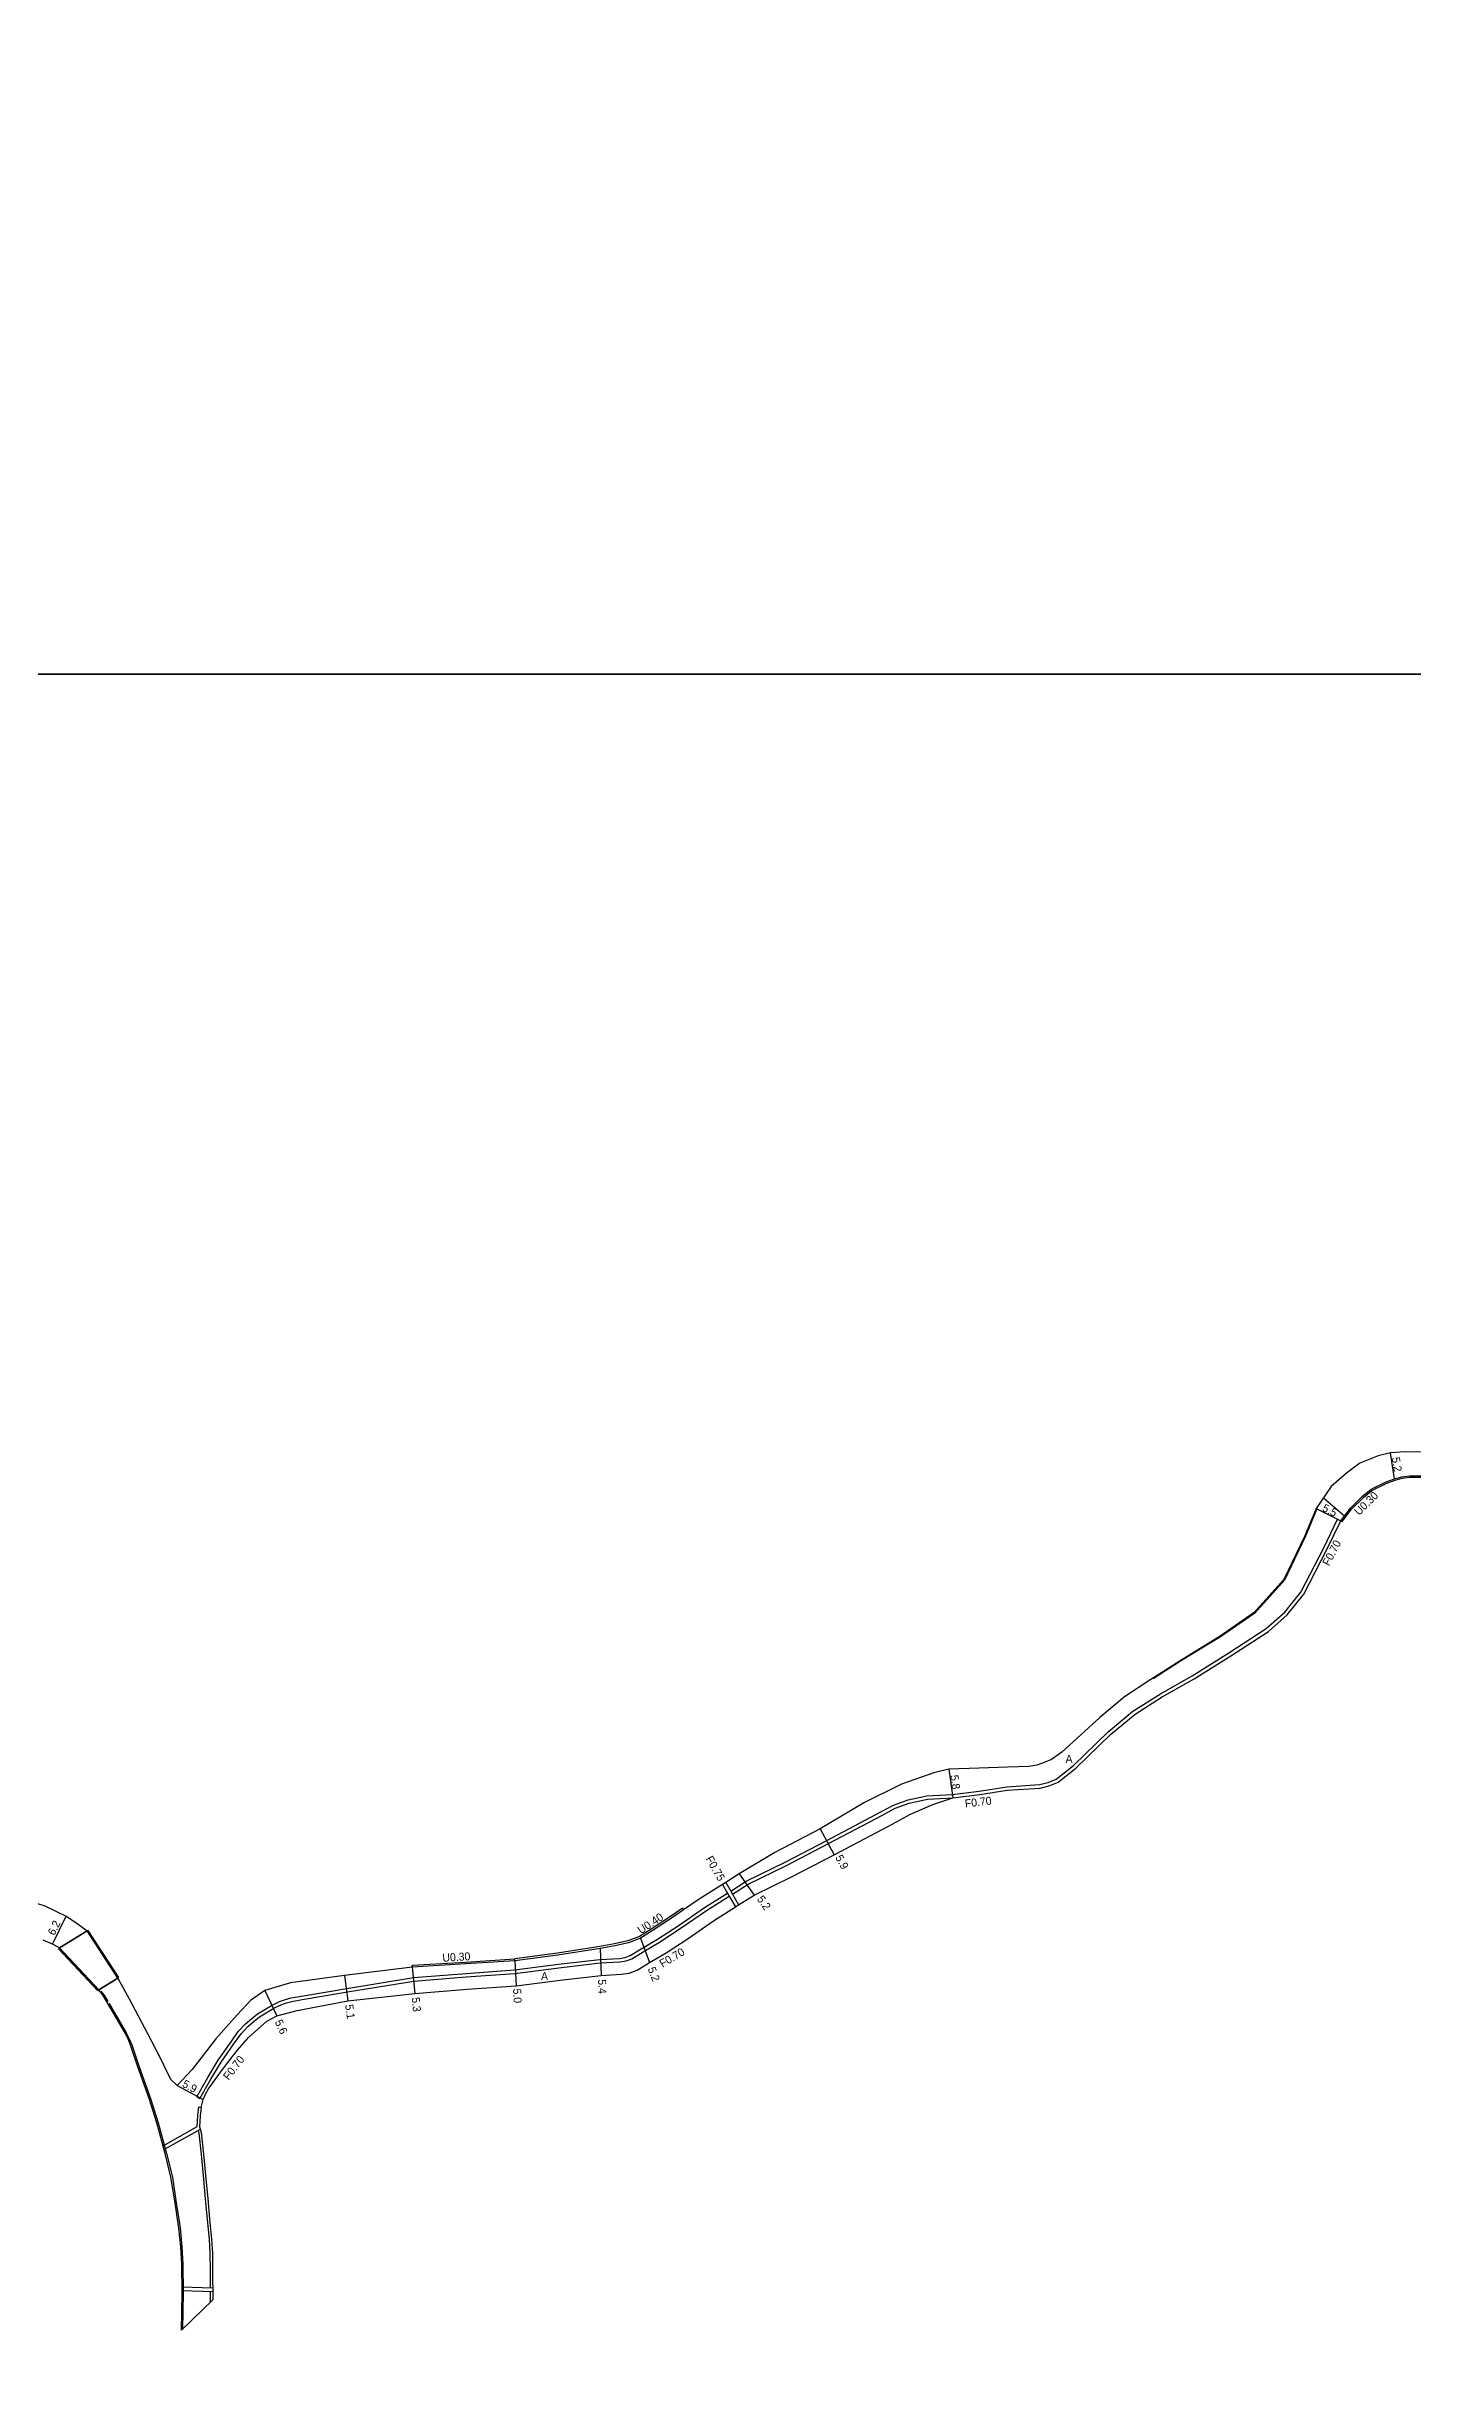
# Model space of a CAD drawing. Header units: metres. Extents: x -24000 to -20000, y -114000 to -111000.
# Drawn here: x -22321.3 to -22048.1, y -111938.4 to -111474.5 of the extents above; entities that cross this region are included whole.
import ezdxf

# ---------------------------------------------------------------- set-up
doc = ezdxf.new("R2010")
doc.units = ezdxf.units.M
doc.header["$LTSCALE"] = 2.5
for name, color, linetype in [('側溝・桝', 7, 'Continuous'), ('図郭', 7, 'Continuous'), ('幅員', 7, 'Continuous'), ('歩道・分離帯・安全施設', 7, 'Continuous'), ('舗装', 7, 'Continuous'), ('道路', 7, 'Continuous')]:
    doc.layers.add(name, color=color, linetype=linetype)
doc.styles.get("Standard").update_dxf_attribs({"font": ''})
doc.styles.get('Standard').set_extended_font_data('@MS PGothic')

msp = doc.modelspace()

# ---------------------------------------------------------------- linework, layer by layer
at = {"layer": '側溝・桝'}
for points in [[(-22062.19, -111769.42), (-22060.27, -111766.92), (-22057.87, -111764.59), (-22056.2, -111763.2), (-22053.25, -111761.76), (-22051.57, -111761.13), (-22050.14, -111760.75), (-22048.68, -111760.56), (-22046.23, -111760.57), (-22043.62, -111760.79), (-22041.14, -111761.34), (-22035.39, -111763.85), (-22029.47, -111767.37), (-22025.17, -111768.68), (-22020.56, -111769.77), (-22012.99, -111770.78), (-22003.11, -111771.68), (-21990.62, -111775.1), (-21982.26, -111776.92)], [(-22140.16, -111823.98), (-22134.74, -111823.33), (-22129.24, -111822.47), (-22122.7, -111822.01), (-22120.98, -111821.61), (-22119.33, -111820.95), (-22115.89, -111818.19), (-22108.95, -111811.48), (-22104.01, -111807.35), (-22098.49, -111803.86), (-22092.13, -111800.27), (-22084.81, -111795.67), (-22077.33, -111790.83), (-22073.65, -111787.57), (-22070.41, -111783.53), (-22065.85, -111774.69), (-22063.08, -111768.96)], [(-22063.08, -111768.96), (-22062.45, -111769.27)], [(-22062.45, -111769.27), (-22062.19, -111769.42)], [(-22184.45, -111843.31), (-22181.33, -111841.35), (-22173.58, -111837.55), (-22165.22, -111833.2), (-22154.4, -111827.49), (-22151.86, -111826.12), (-22148.99, -111825.09), (-22145.21, -111824.24), (-22140.16, -111823.98)], [(-22184.11, -111843.92), (-22180.99, -111841.96), (-22173.26, -111838.18), (-22164.9, -111833.82), (-22154.07, -111828.1), (-22151.57, -111826.76), (-22148.79, -111825.76), (-22145.12, -111824.93), (-22140.01, -111824.67)], [(-22291.25, -111884.42), (-22289, -111880.58), (-22286.98, -111877.13), (-22284.38, -111873.42), (-22282.93, -111871.41), (-22281.52, -111869.85), (-22280.21, -111868.81), (-22279.1, -111867.86), (-22276.16, -111866.09), (-22274.69, -111865.4), (-22273.52, -111864.97), (-22272.39, -111864.68), (-22270.31, -111864.29), (-22261.23, -111862.79), (-22247.92, -111860.61), (-22237.39, -111859.76), (-22227.68, -111859.06), (-22218.39, -111857.88), (-22210.64, -111856.98), (-22206.72, -111856.77), (-22205.56, -111856.58), (-22204.56, -111856.22), (-22202.33, -111854.87), (-22199.07, -111852.95), (-22194.75, -111850.11), (-22189.68, -111846.59), (-22185.09, -111843.71)], [(-22186.08, -111841.97), (-22185.09, -111843.71), (-22184.74, -111844.32), (-22183.51, -111846.49)], [(-22185.44, -111841.57), (-22184.45, -111843.31), (-22184.11, -111843.92), (-22182.87, -111846.09)], [(-22290.65, -111884.77), (-22288.4, -111880.93), (-22286.39, -111877.5), (-22283.81, -111873.82), (-22282.39, -111871.85), (-22281.04, -111870.36), (-22279.77, -111869.35), (-22278.69, -111868.43), (-22275.83, -111866.7), (-22274.42, -111866.04), (-22273.32, -111865.64), (-22272.24, -111865.36), (-22270.18, -111864.98), (-22261.12, -111863.48), (-22247.83, -111861.3), (-22237.33, -111860.46), (-22227.61, -111859.76), (-22218.3, -111858.57), (-22210.58, -111857.68), (-22206.64, -111857.46), (-22205.38, -111857.26), (-22204.25, -111856.85), (-22201.97, -111855.47), (-22198.7, -111853.54), (-22194.36, -111850.69), (-22189.29, -111847.17), (-22184.74, -111844.32)], [(-22194.1, -111846.73), (-22196.1, -111848.12), (-22200.35, -111850.91), (-22202.7, -111852.39), (-22205, -111853.25), (-22207.72, -111853.86), (-22210.63, -111854.38), (-22219.09, -111855.7), (-22227.64, -111856.85)], [(-22194.1, -111846.73), (-22193.87, -111847.06)], [(-22227.63, -111856.95), (-22237.48, -111857.56), (-22248.17, -111858.22)], [(-22227.63, -111856.95), (-22227.64, -111856.85)], [(-22227.6, -111857.25), (-22227.63, -111856.95)], [(-22248.14, -111858.52), (-22248.17, -111858.22)], [(-22291.25, -111884.42), (-22290.65, -111884.77)], [(-22297.98, -111894.23), (-22291.16, -111890.4), (-22291.03, -111888.15), (-22290.82, -111886.45)], [(-22290.82, -111886.45), (-22290.33, -111886.57)], [(-22290.55, -111890.96), (-22297.76, -111895.01)], [(-22290.97, -111891.2), (-22290.83, -111891.69), (-22290.35, -111895.98), (-22289.9, -111900.9), (-22289.53, -111904.84), (-22289.18, -111908.96), (-22288.77, -111912.93), (-22288.6, -111915.7), (-22288.56, -111919.26), (-22288.55, -111922.64)], [(-22294.2, -111922.44), (-22288.07, -111922.65)], [(-22294.19, -111923.18), (-22288.07, -111923.39)], [(-22288.54, -111923.38), (-22288.53, -111925.5)]]:
    msp.add_lwpolyline(points, dxfattribs=at)
at = {"layer": '図郭'}
for points in [[(-22400, -111000), (-21600, -111000), (-21600, -111600), (-22400, -111600)], [(-22400, -111600), (-21600, -111600), (-21600, -112200), (-22400, -112200)]]:
    msp.add_lwpolyline(points, close=True, dxfattribs=at)
at = {"layer": '幅員'}
for points in [[(-22051.67, -111760.85), (-22052.48, -111755.71)], [(-22067.38, -111766.82), (-22062.45, -111769.27)], [(-22140.81, -111818.93), (-22140.01, -111824.67)], [(-22166.56, -111830.86), (-22163.74, -111836.04)], [(-22182.74, -111839.88), (-22179.77, -111844.15)], [(-22320.12, -111853.9), (-22317.37, -111848.34)], [(-22202.52, -111852.75), (-22200.69, -111857.61)], [(-22227.6, -111857.25), (-22227.36, -111862.24)], [(-22210.56, -111854.77), (-22210.37, -111860.17)], [(-22261.71, -111860.2), (-22261.02, -111865.25)], [(-22248.14, -111858.52), (-22247.6, -111863.79)], [(-22277.64, -111863.16), (-22275.24, -111868.22)], [(-22295.17, -111882.18), (-22289.98, -111884.99)]]:
    msp.add_lwpolyline(points, dxfattribs=at)
at = {"layer": '歩道・分離帯・安全施設'}
for points in [[(-22067.24, -111766.89), (-22067.24, -111766.89), (-22069.46, -111772.33), (-22073.68, -111781.12), (-22079.65, -111787.72), (-22086.51, -111792.47), (-22094.49, -111797.37), (-22099.98, -111800.9)], [(-22306.98, -111860.58), (-22313.07, -111851.3)], [(-22318.71, -111854.94), (-22311.09, -111863.09)], [(-22310.42, -111863.31), (-22309.79, -111864.15), (-22309.02, -111865.41)], [(-22308.78, -111865.71), (-22307.74, -111867.5), (-22305.33, -111871.68), (-22304.69, -111873.01), (-22304.25, -111874.07), (-22302.75, -111878.43), (-22300.51, -111884.75), (-22298.97, -111889.62), (-22297.29, -111895.78), (-22296.12, -111900.54), (-22295.41, -111905.2), (-22294.58, -111910.67), (-22294.24, -111914.42), (-22294.04, -111917.92), (-22293.96, -111923.54), (-22294.12, -111930.94)]]:
    msp.add_lwpolyline(points, dxfattribs=at)
at = {"layer": '舗装'}
for points in [[(-22065.91, -111764.71), (-22061.69, -111768.28)], [(-22313.18, -111851.27), (-22318.71, -111854.66)], [(-22310.85, -111863.08), (-22307.02, -111860.69)]]:
    msp.add_lwpolyline(points, dxfattribs=at)
at = {"layer": '道路'}
for points in [[(-22045.96, -111755.55), (-22049.59, -111755.49), (-22052.48, -111755.71), (-22054.94, -111756.26), (-22058.62, -111757.77), (-22061.28, -111759.73), (-22064.33, -111762.44), (-22067.38, -111766.82), (-22069.6, -111772.27), (-22073.81, -111781.04), (-22079.75, -111787.61), (-22086.59, -111792.35), (-22094.57, -111797.24), (-22100.42, -111801), (-22105.67, -111804.46), (-22110.61, -111808.61), (-22118.22, -111815.54), (-22120.27, -111816.98), (-22122.06, -111817.76), (-22123.22, -111818.14), (-22124.85, -111818.43), (-22129.07, -111818.53), (-22134.75, -111818.73), (-22140.81, -111818.93), (-22143.85, -111819.67), (-22150.3, -111821.91), (-22157.67, -111825.59), (-22166.56, -111830.86), (-22175.6, -111835.59), (-22182.74, -111839.88), (-22185.44, -111841.57), (-22186.08, -111841.97), (-22190.78, -111844.92), (-22193.87, -111847.06), (-22195.87, -111848.45), (-22200.13, -111851.25), (-22202.52, -111852.75), (-22204.88, -111853.64), (-22207.65, -111854.25), (-22210.56, -111854.77), (-22219.03, -111856.1), (-22227.6, -111857.25), (-22237.46, -111857.86), (-22248.14, -111858.52), (-22261.71, -111860.2), (-22272.48, -111861.66), (-22277.64, -111863.16), (-22280.5, -111865.22), (-22283.19, -111868.06), (-22287.44, -111872.88), (-22292.16, -111878.98), (-22295.17, -111882.18)], [(-22290.33, -111886.57), (-22289.98, -111884.99), (-22289.5, -111883.93), (-22288.9, -111882.88), (-22286.86, -111879.98), (-22284.8, -111877.32), (-22283.11, -111875.1), (-22280.91, -111872.56), (-22277.25, -111869.33), (-22275.24, -111868.22), (-22271.16, -111867.2), (-22261.02, -111865.25), (-22247.6, -111863.79), (-22237.14, -111862.95), (-22227.36, -111862.24), (-22218, -111861.05), (-22210.37, -111860.17), (-22206.37, -111859.95), (-22204.75, -111859.69), (-22203.17, -111859.12), (-22200.69, -111857.61), (-22197.38, -111855.66), (-22192.96, -111852.76), (-22187.91, -111849.26), (-22183.51, -111846.49), (-22182.87, -111846.09), (-22179.77, -111844.15), (-22172.13, -111840.41), (-22163.74, -111836.04), (-22152.89, -111830.31), (-22148.5, -111827.94), (-22144.05, -111825.98), (-22140.01, -111824.67), (-22134.65, -111824.02), (-22129.16, -111823.16), (-22122.59, -111822.7), (-22120.77, -111822.28), (-22118.97, -111821.56), (-22115.43, -111818.72), (-22108.48, -111812.01), (-22103.59, -111807.92), (-22098.13, -111804.46), (-22091.77, -111800.87), (-22084.43, -111796.26), (-22076.91, -111791.39), (-22073.14, -111788.05), (-22069.82, -111783.92), (-22065.22, -111775.01), (-22062.45, -111769.27), (-22060.49, -111766.72), (-22058.07, -111764.36), (-22056.37, -111762.94), (-22053.37, -111761.48), (-22051.67, -111760.85), (-22050.2, -111760.46), (-22048.69, -111760.26), (-22046.22, -111760.27)], [(-22345.88, -111839.54), (-22338.95, -111841.32), (-22334.05, -111842.54), (-22331.51, -111843.2), (-22330.34, -111843.49), (-22327.3, -111844.43), (-22323.29, -111845.71), (-22321.64, -111846.24), (-22317.21, -111848.42), (-22314.94, -111849.94), (-22313.18, -111851.27), (-22307.02, -111860.69)], [(-22294.32, -111931.13), (-22294.2, -111927.59), (-22294.18, -111923.57), (-22294.25, -111917.94), (-22294.46, -111914.42), (-22294.83, -111910.69), (-22295.64, -111905.25), (-22296.41, -111900.54), (-22297.54, -111895.79), (-22299.24, -111889.66), (-22300.77, -111884.78), (-22303.01, -111878.47), (-22304.49, -111874.09), (-22304.89, -111873.04), (-22305.5, -111871.76), (-22307.99, -111867.6), (-22309.99, -111864.22), (-22310.85, -111863.08), (-22318.71, -111854.66), (-22320.12, -111853.9), (-22321.95, -111853.1)], [(-22307.02, -111860.69), (-22304.75, -111864.85), (-22301.1, -111871.81), (-22298.52, -111876.78), (-22297.87, -111878.02), (-22296.99, -111879.97), (-22296.46, -111880.98), (-22295.17, -111882.18)], [(-22290.33, -111886.57), (-22290.56, -111888.26), (-22290.68, -111890.47), (-22290.36, -111891.6), (-22289.88, -111895.94), (-22289.43, -111900.85), (-22289.05, -111904.79), (-22288.71, -111908.92), (-22288.3, -111912.89), (-22288.12, -111915.68), (-22288.09, -111919.26), (-22288.06, -111925.04)], [(-22294.32, -111931.13), (-22288.06, -111925.04)]]:
    msp.add_lwpolyline(points, dxfattribs=at)
for points in [[(-22313.18, -111851.27), (-22307.02, -111860.69), (-22310.85, -111863.08), (-22318.71, -111854.66)], [(-22313.04, -111851.18), (-22306.88, -111860.6), (-22307.02, -111860.69), (-22313.18, -111851.27)], [(-22311.06, -111863.28), (-22318.92, -111854.86), (-22318.71, -111854.66), (-22310.85, -111863.08)]]:
    msp.add_lwpolyline(points, close=True, dxfattribs=at)

# ---------------------------------------------------------------- texts
at = {"layer": '側溝・桝'}
for s, rotation, p in [('U0.30', 44.2208, (-22058.8, -111768.31)), ('F0.70', 62.7219, (-22064.76, -111778.43)), ('F0.70', 6.892, (-22137.52, -111826.62)), ('F0.75', 299.6574, (-22189.53, -111836.85)), ('U0.40', 33.3384, (-22202.41, -111851.97)), ('U0.30', 3.5126, (-22242.06, -111857.46)), ('F0.70', 30.5363, (-22198.1, -111858.66)), ('F0.70', 52.2351, (-22284.86, -111881.24))]:
    msp.add_text(s, height=1.6, rotation=rotation, dxfattribs=at).set_placement(p)
at = {"layer": '幅員'}
for s, rotation, p in [('5.2', 279.0313, (-22052.23, -111756.68)), ('5.5', 333.5985, (-22066.3, -111767.24)), ('5.8', 278.0129, (-22140.53, -111820.2)), ('5.9', 298.566, (-22163.59, -111836.59)), ('5.2', 304.7842, (-22179.29, -111844.9)), ('6.2', 64, (-22319.7, -111852.31)), ('5.4', 272.0599, (-22210.99, -111860.97)), ('5.2', 290.6387, (-22201.08, -111858.83)), ('5.1', 277.7384, (-22261.56, -111866.08)), ('5.3', 275.891, (-22248.26, -111864.62)), ('5.0', 272.7507, (-22227.98, -111862.83)), ('5.6', 295.3084, (-22275.69, -111869.47)), ('5.9', 331.5573, (-22294.3, -111882.35))]:
    msp.add_text(s, height=1.6, rotation=rotation, dxfattribs=at).set_placement(p)
at = {"layer": '舗装'}
for p in [(-22117.48, -111817.67), (-22222.39, -111861.12)]:
    msp.add_text('A', height=1.6, dxfattribs=at).set_placement(p)

doc.saveas('drawing.dxf')
